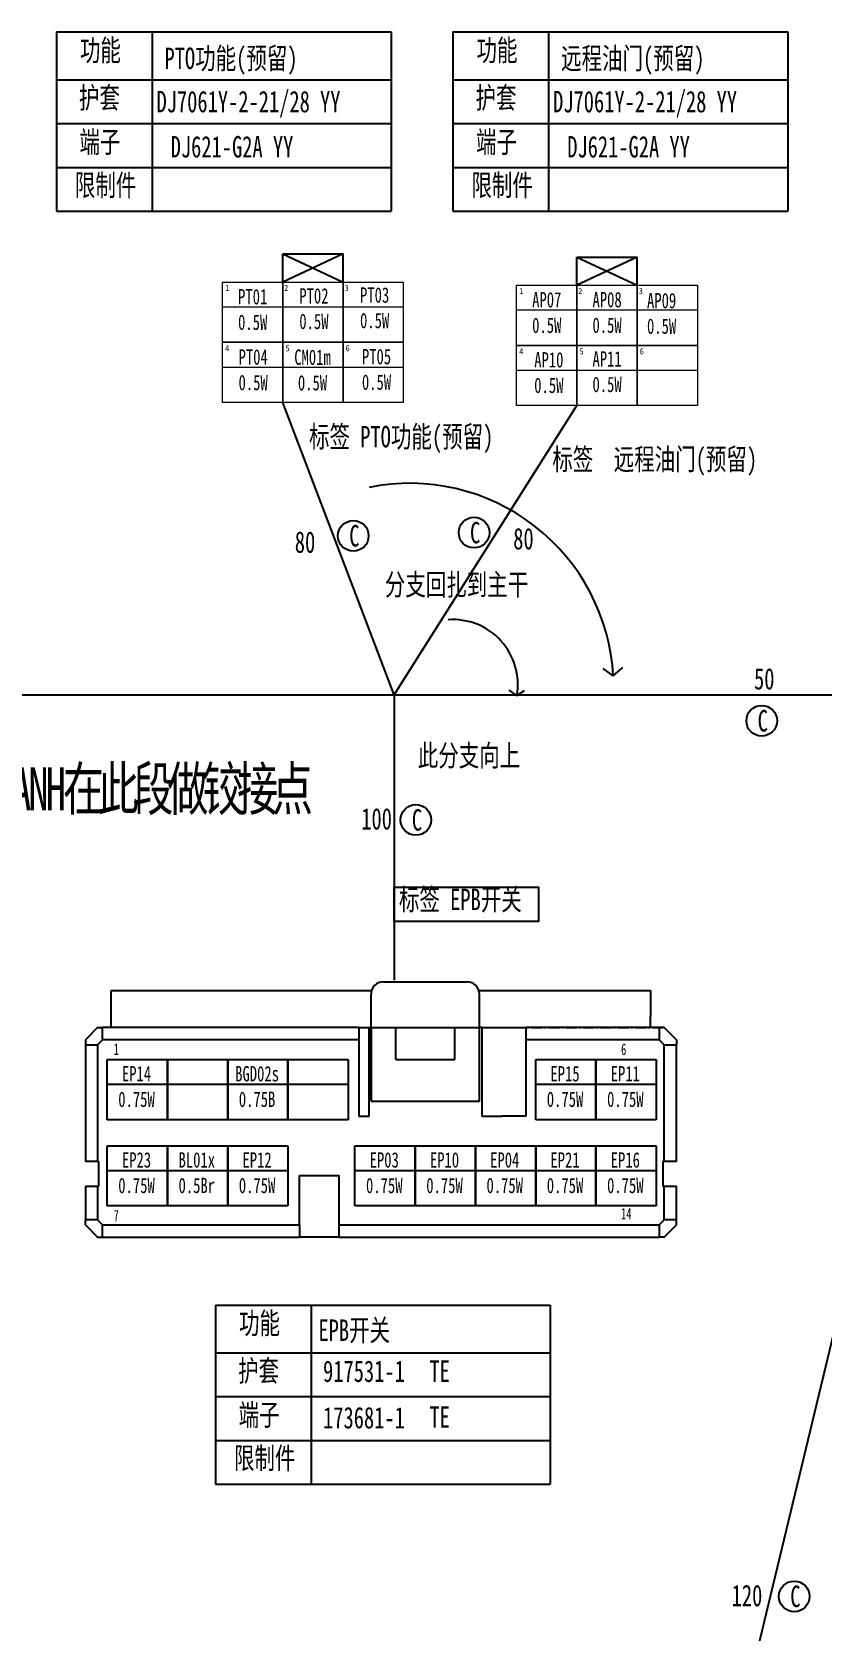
# Model space of a CAD drawing. Header units: millimetres. Extents: x 1543 to 5748, y 1576 to 2417.
# Drawn here: x 3250.8 to 3379.6, y 1858.1 to 2119 of the extents above; entities that cross this region are included whole.
import ezdxf

# ---------------------------------------------------------------- set-up
doc = ezdxf.new("R2010")
doc.units = ezdxf.units.MM
doc.linetypes.add('DASHDOT', pattern=[18.5, 12, -3, 0.5, -3])
doc.layers.get('0').update_dxf_attribs({"lineweight": 25})
doc.layers.add('11文本层', color=255, linetype='Continuous')
for name, color, linetype, lineweight in [('1轮廓实线层', 7, 'Continuous', 50), ('6文字层', 3, 'Continuous', 25), ('_0', 7, 'Continuous', 25), ('基本型', 7, 'Continuous', 18)]:
    doc.layers.add(name, color=color, linetype=linetype, lineweight=lineweight)
doc.styles.add('FST', font='', dxfattribs={"width": 0.67})
doc.styles.get("Standard").update_dxf_attribs({"font": ''})
doc.styles.add('仿宋体', font='', dxfattribs={"width": 0.7, "height": 3.5})
doc.styles.add('仿宋体GB2312', font='', dxfattribs={"width": 0.7})
doc.styles.add('标准', font='fangsong.ttf', dxfattribs={"width": 0.7, "height": 3.5})
doc.styles.get('FST').set_extended_font_data('宋体')
doc.styles.get('Standard').set_extended_font_data('SimSun')
doc.styles.get('仿宋体').set_extended_font_data('SimSun')
doc.styles.get('仿宋体GB2312').set_extended_font_data('SimSun')

msp = doc.modelspace()

# ---------------------------------------------------------------- linework, layer by layer
for p, q in [((3291.65, 2078.21), (3291.65, 2082.8)), ((3291.65, 2082.8), (3301.48, 2082.8)), ((3301.48, 2082.8), (3291.65, 2078.21)), ((3291.65, 2082.8), (3301.48, 2078.21)), ((3301.48, 2078.21), (3301.48, 2082.8)), ((3339.61, 2077.71), (3339.61, 2082.29)), ((3339.61, 2082.29), (3349.44, 2082.29)), ((3349.44, 2082.29), (3339.61, 2077.71)), ((3339.61, 2082.29), (3349.44, 2077.71)), ((3349.44, 2077.71), (3349.44, 2082.29))]:
    msp.add_line(p, q)
at = {"lineweight": -3, "ltscale": 0.025303}
for p, q in [((3263.68, 1958.42), (3263.68, 1962.64)), ((3351.64, 1962.64), (3351.64, 1958.42))]:
    msp.add_line(p, q, dxfattribs=at)
at = {"lineweight": -3, "ltscale": 0.243492}
msp.add_line((3263.68, 1962.64), (3306.14, 1962.64), dxfattribs=at)
at = {"lineweight": -3, "ltscale": 0.03375}
for p, q in [((3306.05, 1956.62), (3306.05, 1962.04)), ((3323.72, 1956.62), (3323.72, 1962.04))]:
    msp.add_line(p, q, dxfattribs=at)
at = {"lineweight": -3, "ltscale": 0.085001}
msp.add_line((3308.06, 1964.05), (3321.71, 1964.05), dxfattribs=at)
at = {"lineweight": -3, "ltscale": 0.153491}
msp.add_line((3323.63, 1962.64), (3351.64, 1962.64), dxfattribs=at)
at = {"lineweight": -3, "ltscale": 0.017678}
for p, q in [((3261.47, 1956.62), (3259.46, 1954.61)), ((3355.85, 1954.61), (3353.84, 1956.62)), ((3259.46, 1924.42), (3261.47, 1922.42)), ((3353.84, 1922.42), (3355.85, 1924.42))]:
    msp.add_line(p, q, dxfattribs=at)
at = {"lineweight": -3, "ltscale": 0.005}
for p, q in [((3261.47, 1956.62), (3262.27, 1956.62)), ((3353.84, 1956.62), (3353.04, 1956.62)), ((3259.46, 1954.61), (3259.46, 1953.8)), ((3355.85, 1954.61), (3355.85, 1953.8)), ((3259.46, 1924.42), (3259.46, 1925.23)), ((3355.85, 1924.42), (3355.85, 1925.23)), ((3261.47, 1922.42), (3262.27, 1922.42)), ((3353.84, 1922.42), (3353.04, 1922.42))]:
    msp.add_line(p, q, dxfattribs=at)
at = {"lineweight": -3, "ltscale": 0.259999}
for p, q in [((3304.04, 1956.62), (3262.27, 1956.62)), ((3304.04, 1954.61), (3262.27, 1954.61))]:
    msp.add_line(p, q, dxfattribs=at)
at = {"lineweight": -3, "ltscale": 0.0125}
for p, q in [((3262.27, 1954.61), (3262.27, 1956.62)), ((3304.04, 1956.62), (3304.04, 1954.61)), ((3304.04, 1956.62), (3306.05, 1956.62)), ((3331.35, 1954.61), (3331.35, 1956.62)), ((3353.04, 1956.62), (3353.04, 1954.61)), ((3259.46, 1953.8), (3261.47, 1953.8)), ((3353.84, 1953.8), (3355.85, 1953.8)), ((3261.47, 1934.73), (3259.46, 1934.73)), ((3355.85, 1934.73), (3353.84, 1934.73)), ((3259.46, 1930.71), (3261.47, 1930.71)), ((3353.84, 1930.71), (3355.85, 1930.71)), ((3261.47, 1925.23), (3259.46, 1925.23)), ((3355.85, 1925.23), (3353.84, 1925.23)), ((3262.27, 1922.42), (3262.27, 1924.42)), ((3294.4, 1924.42), (3294.4, 1922.42)), ((3300.83, 1922.42), (3300.83, 1924.42)), ((3353.04, 1924.42), (3353.04, 1922.42))]:
    msp.add_line(p, q, dxfattribs=at)
at = {"lineweight": -3, "ltscale": 0.01125}
for p, q in [((3263.68, 1956.62), (3263.68, 1958.42)), ((3351.64, 1956.62), (3351.64, 1958.42))]:
    msp.add_line(p, q, dxfattribs=at)
at = {"lineweight": -3}
for p, q in [((3305.75, 1942.16), (3305.75, 1956.62)), ((3304.04, 1954.61), (3304.04, 1942.16)), ((3331.35, 1942.16), (3331.35, 1954.61)), ((3304.04, 1942.16), (3305.75, 1942.16))]:
    msp.add_line(p, q, dxfattribs=at)
at = {"lineweight": -3, "ltscale": 0.025}
for p, q in [((3306.05, 1956.62), (3310.07, 1956.62)), ((3319.71, 1956.62), (3323.72, 1956.62)), ((3261.67, 1930.71), (3261.67, 1934.73)), ((3353.64, 1934.73), (3353.64, 1930.71))]:
    msp.add_line(p, q, dxfattribs=at)
at = {"lineweight": -3, "ltscale": 0.075}
for p, q in [((3306.05, 1944.57), (3306.05, 1956.62)), ((3323.72, 1944.57), (3323.72, 1956.62))]:
    msp.add_line(p, q, dxfattribs=at)
at = {"lineweight": -3, "ltscale": 0.089999}
for p, q in [((3306.05, 1956.62), (3306.05, 1944.57)), ((3324.12, 1956.62), (3324.12, 1942.16))]:
    msp.add_line(p, q, dxfattribs=at)
at = {"lineweight": -3, "ltscale": 0.0325}
for p, q in [((3310.07, 1951.39), (3310.07, 1956.62)), ((3319.71, 1951.39), (3319.71, 1956.62))]:
    msp.add_line(p, q, dxfattribs=at)
at = {"lineweight": -3, "ltscale": 0.060001}
for p, q in [((3310.07, 1956.62), (3319.71, 1956.62)), ((3310.07, 1951.39), (3319.71, 1951.39))]:
    msp.add_line(p, q, dxfattribs=at)
at = {"lineweight": -3, "ltscale": 0.002499}
msp.add_line((3324.12, 1956.62), (3323.72, 1956.62), dxfattribs=at)
at = {"lineweight": -3, "ltscale": 0.045001}
msp.add_line((3324.12, 1956.62), (3331.35, 1956.62), dxfattribs=at)
at = {"linetype": 'DASHDOT', "lineweight": -3, "ltscale": 0.1515}
msp.add_line((3329.33, 1956.62), (3353.66, 1956.62), dxfattribs=at)
at = {"lineweight": -3, "ltscale": 0.134999}
for p, q in [((3353.04, 1956.62), (3331.35, 1956.62)), ((3353.04, 1954.61), (3331.35, 1954.61))]:
    msp.add_line(p, q, dxfattribs=at)
at = {"lineweight": -3, "ltscale": 0.007071}
for p, q in [((3261.47, 1953.8), (3262.27, 1954.61)), ((3353.84, 1953.8), (3353.04, 1954.61)), ((3261.47, 1925.23), (3262.27, 1924.42)), ((3353.84, 1925.23), (3353.04, 1924.42))]:
    msp.add_line(p, q, dxfattribs=at)
at = {"lineweight": -3, "ltscale": 0.11875}
for p, q in [((3259.46, 1953.8), (3259.46, 1934.73)), ((3261.47, 1953.8), (3261.47, 1934.73)), ((3353.84, 1934.73), (3353.84, 1953.8)), ((3355.85, 1934.73), (3355.85, 1953.8))]:
    msp.add_line(p, q, dxfattribs=at)
at = {"lineweight": -3, "ltscale": 0.110001}
msp.add_line((3306.05, 1944.57), (3323.72, 1944.57), dxfattribs=at)
at = {"lineweight": -3, "ltscale": 0.023116}
msp.add_line((3324.12, 1942.16), (3327.44, 1942.16), dxfattribs=at)
at = {"lineweight": -3, "ltscale": 0.024385}
msp.add_line((3331.35, 1942.16), (3327.44, 1942.16), dxfattribs=at)
at = {"lineweight": -3, "ltscale": 0.00125}
for p, q in [((3261.47, 1934.73), (3261.67, 1934.73)), ((3353.84, 1934.73), (3353.64, 1934.73)), ((3261.47, 1930.71), (3261.67, 1930.71)), ((3353.84, 1930.71), (3353.64, 1930.71))]:
    msp.add_line(p, q, dxfattribs=at)
at = {"lineweight": -3, "ltscale": 0.11125}
for p, q in [((3259.46, 1930.71), (3259.46, 1925.23)), ((3261.47, 1930.71), (3261.47, 1925.23)), ((3353.84, 1925.23), (3353.84, 1930.71)), ((3355.85, 1924.42), (3355.85, 1930.71))]:
    msp.add_line(p, q, dxfattribs=at)
at = {"lineweight": -3, "ltscale": 0.1125}
for p, q in [((3294.4, 1924.42), (3294.4, 1932.46)), ((3300.83, 1924.42), (3300.83, 1932.46))]:
    msp.add_line(p, q, dxfattribs=at)
at = {"lineweight": -3, "ltscale": 0.039999}
for p, q in [((3294.4, 1932.46), (3300.83, 1932.46)), ((3300.83, 1922.42), (3294.4, 1922.42))]:
    msp.add_line(p, q, dxfattribs=at)
at = {"lineweight": -3, "ltscale": 0.2}
for p, q in [((3262.27, 1924.42), (3294.4, 1924.42)), ((3262.27, 1922.42), (3294.4, 1922.42))]:
    msp.add_line(p, q, dxfattribs=at)
at = {"lineweight": -3, "ltscale": 0.325}
for p, q in [((3300.83, 1924.42), (3353.04, 1924.42)), ((3300.83, 1922.42), (3353.04, 1922.42))]:
    msp.add_line(p, q, dxfattribs=at)
at = {"lineweight": -3}
for centre, start, end in [((3308.06, 1962.04), 90, 180), ((3321.71, 1962.04), 0, 90)]:
    msp.add_arc(centre, 2.01, start, end, dxfattribs=at)
at = {"layer": '11文本层', "lineweight": -3}
for p, q in [((3254.74, 2119.01), (3254.74, 2111.21)), ((3254.74, 2119.01), (3270.34, 2119.01)), ((3270.34, 2119.01), (3309.34, 2119.01)), ((3270.34, 2119.01), (3270.34, 2089.76)), ((3309.34, 2119.01), (3309.34, 2089.76)), ((3319.41, 2119.01), (3319.41, 2111.21)), ((3319.41, 2119.01), (3335.01, 2119.01)), ((3335.01, 2119.01), (3374.01, 2119.01)), ((3335.01, 2119.01), (3335.01, 2089.76)), ((3374.01, 2119.01), (3374.01, 2089.76)), ((3254.74, 2111.21), (3309.34, 2111.21)), ((3254.74, 2111.21), (3254.74, 2104.06)), ((3319.41, 2111.21), (3374.01, 2111.21)), ((3319.41, 2111.21), (3319.41, 2104.06)), ((3254.74, 2104.06), (3309.34, 2104.06)), ((3254.74, 2104.06), (3254.74, 2096.91)), ((3319.41, 2104.06), (3374.01, 2104.06)), ((3319.41, 2104.06), (3319.41, 2096.91)), ((3254.74, 2096.91), (3309.34, 2096.91)), ((3254.74, 2096.91), (3254.74, 2089.76)), ((3319.41, 2096.91), (3374.01, 2096.91)), ((3319.41, 2096.91), (3319.41, 2089.76)), ((3254.74, 2089.76), (3309.34, 2089.76)), ((3319.41, 2089.76), (3374.01, 2089.76)), ((3280.68, 1911.33), (3280.68, 1903.53)), ((3280.68, 1911.33), (3296.28, 1911.33)), ((3296.28, 1911.33), (3335.28, 1911.33)), ((3296.28, 1911.33), (3296.28, 1882.08)), ((3335.28, 1911.33), (3335.28, 1882.08)), ((3280.68, 1903.53), (3335.28, 1903.53)), ((3280.68, 1903.53), (3280.68, 1896.38)), ((3280.68, 1896.38), (3335.28, 1896.38)), ((3280.68, 1896.38), (3280.68, 1889.23)), ((3280.68, 1889.23), (3335.28, 1889.23)), ((3280.68, 1889.23), (3280.68, 1882.08)), ((3280.68, 1882.08), (3335.28, 1882.08))]:
    msp.add_line(p, q, dxfattribs=at)
at = {"layer": '1轮廓实线层', "lineweight": -2}
for p, q in [((3309.81, 2010.89), (3291.65, 2058.56)), ((3309.81, 2010.89), (3339.61, 2058.05)), ((3345.55, 2013.95), (3343.9, 2015.16)), ((3345.55, 2013.95), (3347.11, 2015.35)), ((3329.84, 2010.77), (3328.56, 2011.63)), ((3329.84, 2010.77), (3331.06, 2011.59)), ((3309.81, 2010.89), (3309.81, 1964.31))]:
    msp.add_line(p, q, dxfattribs=at)
at = {"layer": '1轮廓实线层', "lineweight": -3}
for p, q in [((3195.26, 2010.89), (3309.81, 2010.89)), ((3309.81, 2010.89), (3406.49, 2010.89)), ((3406.49, 2010.89), (3361.57, 1823.88))]:
    msp.add_line(p, q, dxfattribs=at)
at = {"layer": '1轮廓实线层', "lineweight": -2}
msp.add_lwpolyline([(3309.81, 1979.49), (3333.34, 1979.49), (3333.34, 1973.9), (3309.81, 1973.9)], close=True, dxfattribs=at)
for centre, radius, start, end in [((3312.33, 2012.1), 33.28, 3.185, 101.4531), ((3319.4, 2012.56), 10.59, 350.2489, 94.1657)]:
    msp.add_arc(centre, radius, start, end, dxfattribs=at)
at = {"layer": '_0'}
for centre in [(3303.16, 2036.81), (3322.85, 2037.33), (3369.76, 2006.64), (3313.36, 1990.46), (3375.07, 1863.79)]:
    msp.add_circle(centre, 2.5, dxfattribs=at)
at = {"layer": '基本型'}
for p, q in [((3281.82, 2068.39), (3281.82, 2078.21)), ((3281.82, 2078.21), (3291.65, 2078.21)), ((3291.65, 2068.39), (3291.65, 2078.21)), ((3291.65, 2078.21), (3301.48, 2078.21)), ((3291.65, 2078.21), (3291.65, 2068.39)), ((3301.48, 2068.39), (3301.48, 2078.21)), ((3301.48, 2078.21), (3311.3, 2078.21)), ((3301.48, 2078.21), (3301.48, 2068.39)), ((3311.3, 2078.21), (3311.3, 2068.39)), ((3329.78, 2067.88), (3329.78, 2077.71)), ((3329.78, 2077.71), (3339.61, 2077.71)), ((3339.61, 2067.88), (3339.61, 2077.71)), ((3339.61, 2077.71), (3349.44, 2077.71)), ((3339.61, 2077.71), (3339.61, 2067.88)), ((3349.44, 2067.88), (3349.44, 2077.71)), ((3349.44, 2077.71), (3359.27, 2077.71)), ((3349.44, 2077.71), (3349.44, 2067.88)), ((3359.27, 2077.71), (3359.27, 2067.88)), ((3291.65, 2074.12), (3281.82, 2074.12)), ((3301.48, 2074.12), (3291.65, 2074.12)), ((3311.3, 2074.12), (3301.48, 2074.12)), ((3339.61, 2073.61), (3329.78, 2073.61)), ((3349.44, 2073.61), (3339.61, 2073.61)), ((3359.27, 2073.61), (3349.44, 2073.61)), ((3281.82, 2058.56), (3281.82, 2068.39)), ((3281.82, 2068.39), (3291.65, 2068.39)), ((3291.65, 2068.39), (3281.82, 2068.39)), ((3291.65, 2058.56), (3291.65, 2068.39)), ((3291.65, 2068.39), (3301.48, 2068.39)), ((3291.65, 2068.39), (3291.65, 2058.56)), ((3301.48, 2068.39), (3291.65, 2068.39)), ((3301.48, 2058.56), (3301.48, 2068.39)), ((3301.48, 2068.39), (3311.3, 2068.39)), ((3301.48, 2068.39), (3301.48, 2058.56)), ((3311.3, 2068.39), (3301.48, 2068.39)), ((3311.3, 2068.39), (3311.3, 2058.56)), ((3329.78, 2058.05), (3329.78, 2067.88)), ((3329.78, 2067.88), (3339.61, 2067.88)), ((3339.61, 2067.88), (3329.78, 2067.88)), ((3339.61, 2058.05), (3339.61, 2067.88)), ((3339.61, 2067.88), (3349.44, 2067.88)), ((3339.61, 2067.88), (3339.61, 2058.05)), ((3349.44, 2067.88), (3339.61, 2067.88)), ((3349.44, 2058.05), (3349.44, 2067.88)), ((3349.44, 2067.88), (3359.27, 2067.88)), ((3349.44, 2067.88), (3349.44, 2058.05)), ((3359.27, 2067.88), (3349.44, 2067.88)), ((3359.27, 2067.88), (3359.27, 2058.05)), ((3291.65, 2064.29), (3281.82, 2064.29)), ((3301.48, 2064.29), (3291.65, 2064.29)), ((3311.3, 2064.29), (3301.48, 2064.29)), ((3339.61, 2063.79), (3329.78, 2063.79)), ((3349.44, 2063.79), (3339.61, 2063.79)), ((3359.27, 2063.79), (3349.44, 2063.79)), ((3291.65, 2058.56), (3281.82, 2058.56)), ((3301.48, 2058.56), (3291.65, 2058.56)), ((3311.3, 2058.56), (3301.48, 2058.56)), ((3339.61, 2058.05), (3329.78, 2058.05)), ((3349.44, 2058.05), (3339.61, 2058.05)), ((3359.27, 2058.05), (3349.44, 2058.05))]:
    msp.add_line(p, q, dxfattribs=at)
at = {"layer": '基本型', "lineweight": -3}
for p, q in [((3263.02, 1941.55), (3263.02, 1951.38)), ((3263.02, 1951.38), (3272.85, 1951.38)), ((3272.85, 1941.55), (3272.85, 1951.38)), ((3272.85, 1951.38), (3282.68, 1951.38)), ((3272.85, 1951.38), (3272.85, 1941.55)), ((3282.68, 1941.55), (3282.68, 1951.38)), ((3282.68, 1951.38), (3292.51, 1951.38)), ((3282.68, 1951.38), (3282.68, 1941.55)), ((3292.51, 1941.55), (3292.51, 1951.38)), ((3292.51, 1951.38), (3302.34, 1951.38)), ((3292.51, 1951.38), (3292.51, 1941.55)), ((3302.34, 1951.38), (3302.34, 1941.55)), ((3332.9, 1941.55), (3332.9, 1951.38)), ((3332.9, 1951.38), (3342.73, 1951.38)), ((3342.73, 1941.55), (3342.73, 1951.38)), ((3342.73, 1951.38), (3352.56, 1951.38)), ((3342.73, 1951.38), (3342.73, 1941.55)), ((3352.56, 1951.38), (3352.56, 1941.55)), ((3272.85, 1947.28), (3263.02, 1947.28)), ((3282.68, 1947.28), (3272.85, 1947.28)), ((3292.51, 1947.28), (3282.68, 1947.28)), ((3302.34, 1947.28), (3292.51, 1947.28)), ((3342.73, 1947.28), (3332.9, 1947.28)), ((3352.56, 1947.28), (3342.73, 1947.28)), ((3272.85, 1941.55), (3263.02, 1941.55)), ((3282.68, 1941.55), (3272.85, 1941.55)), ((3292.51, 1941.55), (3282.68, 1941.55)), ((3302.34, 1941.55), (3292.51, 1941.55)), ((3342.73, 1941.55), (3332.9, 1941.55)), ((3352.56, 1941.55), (3342.73, 1941.55)), ((3263.02, 1927.49), (3263.02, 1937.31)), ((3263.02, 1937.31), (3272.85, 1937.31)), ((3272.85, 1927.49), (3272.85, 1937.31)), ((3272.85, 1937.31), (3282.68, 1937.31)), ((3272.85, 1937.31), (3272.85, 1927.49)), ((3282.68, 1927.49), (3282.68, 1937.31)), ((3282.68, 1937.31), (3292.51, 1937.31)), ((3282.68, 1937.31), (3282.68, 1927.49)), ((3292.51, 1937.31), (3292.51, 1927.49)), ((3303.42, 1927.49), (3303.42, 1937.31)), ((3303.42, 1937.31), (3313.25, 1937.31)), ((3313.25, 1927.49), (3313.25, 1937.31)), ((3313.25, 1937.31), (3323.08, 1937.31)), ((3313.25, 1937.31), (3313.25, 1927.49)), ((3323.08, 1927.49), (3323.08, 1937.31)), ((3323.08, 1937.31), (3332.9, 1937.31)), ((3323.08, 1937.31), (3323.08, 1927.49)), ((3332.9, 1927.49), (3332.9, 1937.31)), ((3332.9, 1937.31), (3342.73, 1937.31)), ((3332.9, 1937.31), (3332.9, 1927.49)), ((3342.73, 1927.49), (3342.73, 1937.31)), ((3342.73, 1937.31), (3352.56, 1937.31)), ((3342.73, 1937.31), (3342.73, 1927.49)), ((3352.56, 1937.31), (3352.56, 1927.49)), ((3272.85, 1933.22), (3263.02, 1933.22)), ((3282.68, 1933.22), (3272.85, 1933.22)), ((3292.51, 1933.22), (3282.68, 1933.22)), ((3313.25, 1933.22), (3303.42, 1933.22)), ((3323.08, 1933.22), (3313.25, 1933.22)), ((3332.9, 1933.22), (3323.08, 1933.22)), ((3342.73, 1933.22), (3332.9, 1933.22)), ((3352.56, 1933.22), (3342.73, 1933.22)), ((3272.85, 1927.49), (3263.02, 1927.49)), ((3282.68, 1927.49), (3272.85, 1927.49)), ((3292.51, 1927.49), (3282.68, 1927.49)), ((3313.25, 1927.49), (3303.42, 1927.49)), ((3323.08, 1927.49), (3313.25, 1927.49)), ((3332.9, 1927.49), (3323.08, 1927.49)), ((3342.73, 1927.49), (3332.9, 1927.49)), ((3352.56, 1927.49), (3342.73, 1927.49))]:
    msp.add_line(p, q, dxfattribs=at)

# ---------------------------------------------------------------- texts
at = {"linetype": 'ByBlock', "lineweight": -3, "style": 'FST', "width": 0.67}
for s, height, p in [('1', 1.87, (3264.07, 1952.12)), ('6', 1.87, (3346.83, 1952.12)), ('7', 1.87, (3264.07, 1924.98)), ('14', 1.872, (3346.83, 1925.29))]:
    msp.add_text(s, height=height, dxfattribs=at).set_placement(p)
at = {"char_height": 2.5, "width": 6.2163, "attachment_point": 1, "style": '标准'}
for s, insert in [('\\pxqc;PT01\\P0.5W', (3283.64, 2077.07)), ('\\pxqc;PT02\\P0.5W', (3293.63, 2077.21)), ('\\pxqc;PT03\\P0.5W', (3303.53, 2077.35)), ('\\pxqc;AP07\\P0.5W', (3331.6, 2076.57)), ('\\pxqc;AP08\\P0.5W', (3341.44, 2076.59)), ('\\pxqc;AP09\\P0.5W', (3350.33, 2076.43)), ('\\pxqc;PT04\\P0.5W', (3283.72, 2067.24)), ('\\pxqc;CM01m\\P0.5W', (3293.4, 2067.2)), ('\\pxqc;PT05\\P0.5W', (3303.84, 2067.3)), ('\\pxqc;AP10\\P0.5W', (3331.94, 2066.78)), ('\\pxqc;AP11\\P0.5W', (3341.44, 2066.93)), ('\\pxqc;EP14\\P0.75W', (3264.7, 1950.31)), ('\\pxqc;BGD02s\\P0.75B', (3284.36, 1950.31)), ('\\pxqc;EP15\\P0.75W', (3334.58, 1950.31)), ('\\pxqc;EP11\\P0.75W', (3344.41, 1950.31)), ('\\pxqc;EP23\\P0.75W', (3264.7, 1936.25)), ('\\pxqc;BL01x\\P0.5Br', (3274.53, 1936.25)), ('\\pxqc;EP12\\P0.75W', (3284.36, 1936.25)), ('\\pxqc;EP03\\P0.75W', (3305.1, 1936.25)), ('\\pxqc;EP10\\P0.75W', (3314.93, 1936.25)), ('\\pxqc;EP04\\P0.75W', (3324.75, 1936.25)), ('\\pxqc;EP21\\P0.75W', (3334.58, 1936.25)), ('\\pxqc;EP16\\P0.75W', (3344.41, 1936.25))]:
    msp.add_mtext(s, dxfattribs=dict(at, insert=insert))
at = {"layer": '11文本层', "lineweight": -3, "style": '标准', "width": 0.7}
for s, p in [('功能', (3258.58, 2114.28)), ('功能', (3323.25, 2114.28)), ('PTO功能(预留)', (3272.37, 2112.96)), ('远程油门(预留)', (3337.04, 2112.96)), ('护套', (3258.42, 2106.54)), ('护套', (3323.09, 2106.54)), ('端子', (3258.5, 2099.33)), ('端子', (3323.17, 2099.33)), ('限制件', (3257.75, 2092.27)), ('限制件', (3322.42, 2092.27)), ('功能', (3284.52, 1906.61)), ('EPB开关', (3297.47, 1905.47)), ('护套', (3284.37, 1898.86)), ('917531-1', (3298.23, 1898.78)), ('  TE', (3312.25, 1898.78)), ('端子', (3284.45, 1891.66)), ('173681-1', (3298.23, 1891.2)), ('  TE', (3312.25, 1891.32)), ('限制件', (3283.7, 1884.6))]:
    msp.add_text(s, height=3.5, dxfattribs=at).set_placement(p)
at = {"layer": '11文本层', "style": '标准', "width": 0.7}
for p in [(3271.07, 2105.9), (3335.74, 2105.9)]:
    msp.add_text('DJ7061Y-2-21/28 YY', height=3.5, dxfattribs=at).set_placement(p)
at = {"layer": '11文本层', "attachment_point": 1, "style": '标准'}
for s, insert, char_height, width in [('DJ621-G2A YY', (3273.38, 2102.03), 3.5, 30.6499), ('DJ621-G2A YY', (3338.05, 2102.03), 3.5, 30.6499), ('标签 PTO功能(预留) ', (3295.94, 2054.74), 3.5, 30.6074), ('标签  远程油门(预留)', (3335.61, 2051.06), 3.5, 34.0971), ('分支回扎到主干 ', (3308.3, 2030.61), 3.5, 27.0608), ('{\\fSimSun|b0|i0|c134|p34;\\T0.75;PCANL/PCANH在此段做铰接点}', (3224.65, 1999.05), 7, 91.814), ('标签 EPB开关', (3310.6, 1979.25), 3.5, 27.0608)]:
    msp.add_mtext(s, dxfattribs=dict(at, insert=insert, char_height=char_height, width=width))
at = {"layer": '11文本层', "color": 1, "insert": (3313.67, 2002.72), "char_height": 3.5, "width": 27.0608, "attachment_point": 1, "style": '标准'}
msp.add_mtext('此分支向上', dxfattribs=at)
at = {"layer": '6文字层', "lineweight": -2, "char_height": 1, "width": 2.6671, "attachment_point": 1}
for s, insert in [('1', (3282.25, 2077.75)), ('2', (3291.87, 2077.75)), ('3', (3301.75, 2077.75)), ('1', (3330.21, 2077.24)), ('2', (3339.83, 2077.24)), ('3', (3349.71, 2077.24)), ('4', (3282.25, 2067.92)), ('5', (3292.08, 2067.92)), ('6', (3301.91, 2067.92)), ('4', (3330.21, 2067.41)), ('5', (3340.04, 2067.41)), ('6', (3349.87, 2067.41))]:
    msp.add_mtext(s, dxfattribs=dict(at, insert=insert))
at = {"layer": '_0', "char_height": 3.5, "attachment_point": 1}
for s, insert, width, style in [('{\\C256;80}', (3293.62, 2037.54), 7.4377, '仿宋体'), ('C', (3302.51, 2038.57), 7.013, '仿宋体GB2312'), ('C', (3322.2, 2039.09), 7.013, '仿宋体GB2312'), ('{\\C256;80}', (3329.24, 2038.1), 7.4377, '仿宋体'), ('50', (3368.51, 2015.24), 7.4377, '仿宋体'), ('C', (3369.11, 2008.39), 7.013, '仿宋体GB2312'), ('{\\C256;100}', (3304.46, 1992.4), 7.4377, '仿宋体'), ('C', (3312.71, 1992.22), 2.4249, '仿宋体GB2312'), ('120', (3364.86, 1865.69), 5.9278, '仿宋体'), ('C', (3374.43, 1865.55), 2.4249, '仿宋体GB2312')]:
    msp.add_mtext(s, dxfattribs=dict(at, insert=insert, width=width, style=style))

doc.saveas('drawing.dxf')
